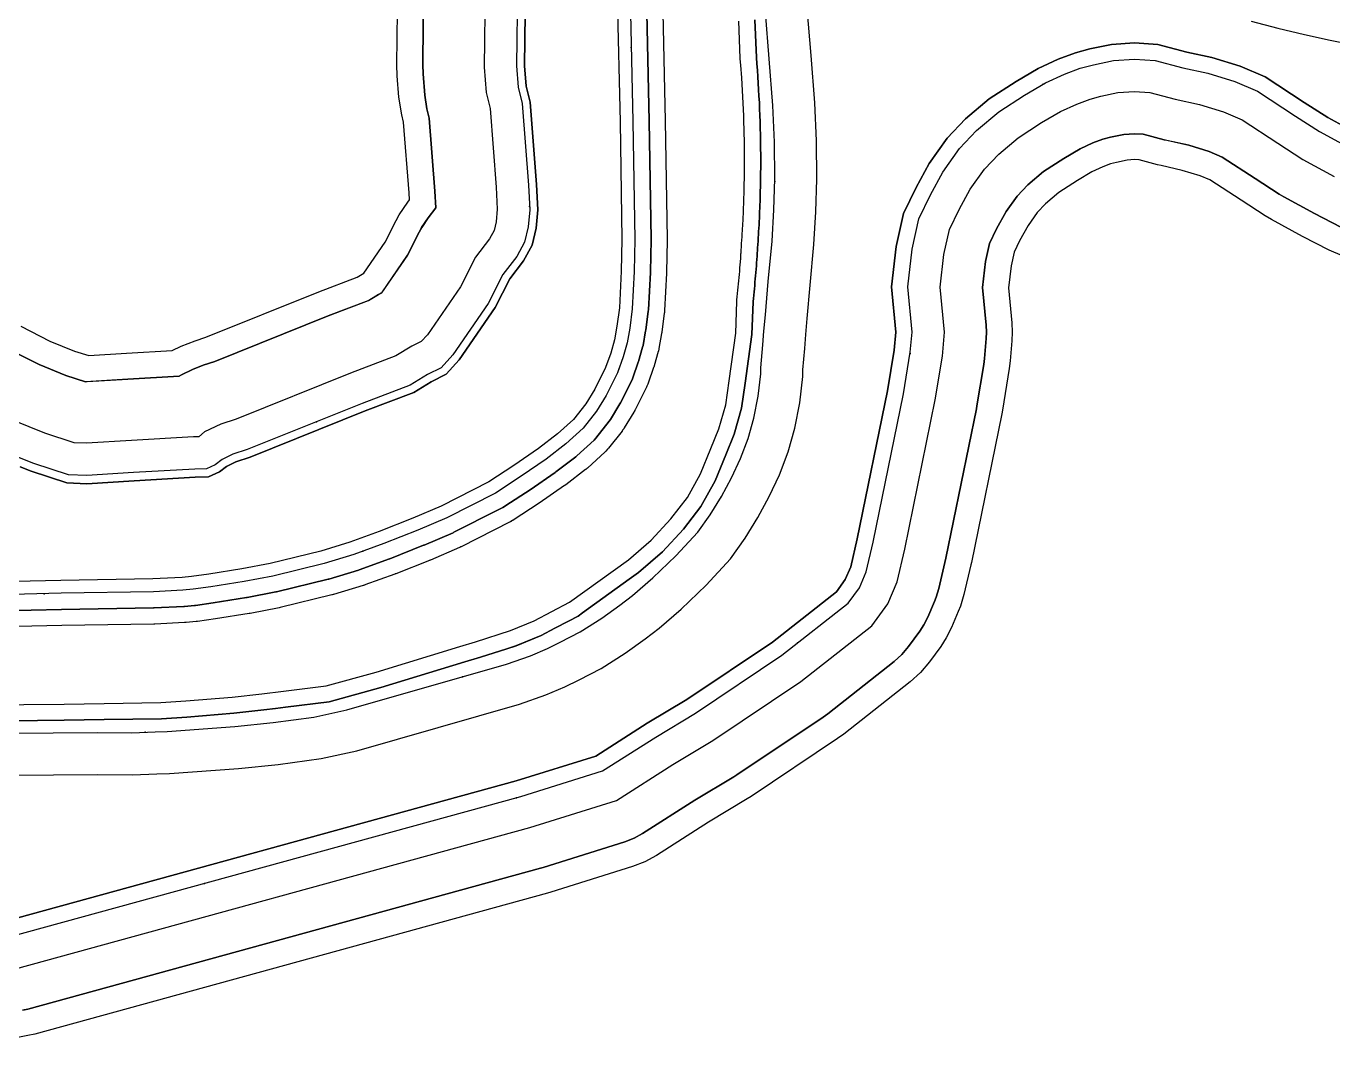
# Model space of a CAD drawing. Header units: inches. Extents: x 87989 to 118156, y 435697 to 451526.
# Drawn here: x 96258.8 to 96662.7, y 442383.6 to 442702.2 of the extents above; entities that cross this region are included whole.
import ezdxf

# ---------------------------------------------------------------- set-up
doc = ezdxf.new("R2010")
doc.units = ezdxf.units.IN
doc.header["$MEASUREMENT"] = 0
for name, color, linetype, true_color in [('As_waterkering_BWK', 7, 'Continuous', 0x7b8981), ('Beschermingszone_BWK', 7, 'Continuous', 0xcf890d), ('Grens_bebouwingsvrije_zone_BWK', 7, 'Continuous', 0x6789ae), ('Kernzone_BWK', 7, 'Continuous', 0xcb89af), ('Referentiepunten_BWK', 7, 'Continuous', 0x178980)]:
    doc.layers.add(name, color=color, linetype=linetype, true_color=true_color)

msp = doc.modelspace()

# ---------------------------------------------------------------- linework, layer by layer
at = {"layer": 'As_waterkering_BWK'}
for points in [[(96410.6743, 442714.3843), (96410.4085, 442689.931), (96410.9579, 442683.3381), (96412.1473, 442678.3161), (96414.1175, 442653.0975), (96414.5056, 442645.4652), (96414.0028, 442640.1858), (96412.9053, 442635.43), (96410.4666, 442631.0402), (96406.2103, 442625.4539), (96401.6905, 442616.5472), (96390.7303, 442600.6288), (96387.1037, 442596.6395), (96382.8648, 442594.5201), (96377.5267, 442591.2651), (96362.7331, 442585.6357), (96327.1854, 442571.3638), (96322.7586, 442569.8882), (96319.3895, 442568.2769), (96317.2978, 442566.5773), (96314.5903, 442565.386), (96310.9846, 442565.2658), (96292.0367, 442564.2058), (96277.5838, 442563.2861), (96271.8778, 442563.5342), (96261.2197, 442567.0013), (96250.7844, 442571.1754)], [(96445.5462, 442711.0542), (96446.4125, 442672.7891), (96447.0185, 442636.284), (96446.7967, 442626.3544), (96446.1857, 442614.8259), (96445.4104, 442608.9257), (96444.5949, 442604.3783), (96443.3383, 442599.9793), (96441.6633, 442595.1188), (96438.1248, 442588.0928), (96435.1758, 442583.2473), (96430.9876, 442577.9425), (96425.699, 442573.0914), (96419.5696, 442568.417), (96411.8365, 442563.097), (96403.9084, 442557.8773), (96388.8229, 442550.2419), (96379.8682, 442546.3941), (96369.4097, 442542.2671), (96360.1061, 442538.8773), (96350.9841, 442536.1134), (96335.0704, 442532.2488), (96326.2075, 442530.5143), (96315.8762, 442528.9049), (96310.4416, 442528.1432), (96307.3155, 442527.8405), (96298.1574, 442527.3988), (96269.6807, 442526.9075), (96250.7207, 442526.485)], [(96239.9418, 442483.6201), (96280.7892, 442483.87), (96291.4905, 442483.7918), (96298.6769, 442484.0733), (96302.3801, 442484.2239), (96323.3266, 442485.7449), (96335.1794, 442486.9392), (96347.7942, 442488.6695), (96357.9187, 442490.8498), (96407.3603, 442505.0433), (96414.7056, 442507.6235), (96419.9421, 442509.872), (96423.954, 442511.7882), (96430.0822, 442514.9886), (96436.7609, 442519.1935), (96442.3513, 442523.244), (96446.2703, 442526.2607), (96452.5869, 442531.6693), (96459.7017, 442538.4917), (96466.4095, 442545.7768), (96470.2836, 442551.1913), (96473.7752, 442556.8144), (96476.887, 442562.6443), (96479.6756, 442568.5682), (96481.9859, 442574.7162), (96483.7935, 442581.0329), (96485.1363, 442587.8307), (96485.9088, 442594.724), (96485.9391, 442596.6527), (96486.5351, 442603.7315), (96486.9014, 442607.9884), (96487.338, 442613.0006), (96488.2505, 442623.3067), (96489.3963, 442635.7775), (96489.9789, 442645.419), (96490.2402, 442655.0777), (96490.1397, 442666.4187), (96489.6077, 442677.7408), (96488.5548, 442692.1636), (96487.3246, 442706.5607)], [(96253.2685, 442420.5692), (96411.7542, 442464.0933), (96437.022, 442472.0308), (96453.4262, 442482.4819), (96465.7293, 442489.8902), (96492.4523, 442507.7496), (96512.9575, 442523.8892), (96516.3971, 442528.6518), (96518.5138, 442533.5466), (96520.6305, 442542.6747), (96530.0232, 442588.58), (96532.1399, 442601.4123), (96532.669, 442607.63), (96531.3461, 442621.653), (96532.669, 442633.2947), (96534.7857, 442642.6874), (96538.3576, 442650.0957), (96542.194, 442657.1072), (96547.3534, 442664.3833), (96552.6451, 442669.9395), (96559.5243, 442675.7604), (96567.4618, 442680.9198), (96573.9441, 442684.7562), (96579.7649, 442687.4021), (96584.6597, 442689.2542), (96588.7608, 442690.3125), (96594.9785, 442691.6354), (96601.4608, 442692.0323), (96607.8108, 442691.6354), (96616.4098, 442689.3864), (96624.0827, 442687.6667), (96632.4171, 442685.1531), (96639.4286, 442682.1104), (96651.2026, 442674.4375), (96658.6109, 442669.6749), (96667.8714, 442664.6479)]]:
    msp.add_lwpolyline(points, dxfattribs=at)
at = {"layer": 'Beschermingszone_BWK'}
for points in [[(96381.681, 442714.9531), (96381.4102, 442690.2462), (96381.5087, 442687.5227), (96382.0581, 442680.9298), (96382.7386, 442676.6546), (96383.4104, 442673.8181), (96385.175, 442651.2315), (96385.4318, 442646.0678), (96383.1428, 442643.0292), (96381.0956, 442639.9539), (96380.3496, 442638.5773), (96376.7063, 442631.3978), (96368.73, 442619.8132), (96367.7672, 442619.2802), (96364.7128, 442617.4178), (96352.1737, 442612.6437), (96317.1887, 442598.6002), (96313.588, 442597.4), (96310.2464, 442596.0501), (96306.8773, 442594.4388), (96306.1183, 442594.0389), (96290.3059, 442593.1539), (96277.1901, 442592.3306), (96271.1012, 442594.2826), (96262.8119, 442597.5984), (96253.5824, 442602.331)], [(96257.2327, 442609.4497), (96266.1298, 442604.8874), (96273.8271, 442601.8085), (96278.1637, 442600.3978), (96289.8284, 442601.1396), (96304.0057, 442601.9333), (96306.7948, 442603.2672), (96311.0582, 442604.9895), (96314.431, 442606.1137), (96349.2608, 442620.0942), (96361.178, 442624.6323), (96363.1726, 442625.8485), (96369.8141, 442635.4945), (96373.2156, 442642.1975), (96374.1674, 442643.9539), (96376.7794, 442647.8775), (96377.3004, 442648.5614), (96377.1908, 442650.7167), (96375.4829, 442672.5773), (96374.9539, 442674.8108), (96374.0857, 442680.2654), (96373.5363, 442686.8583), (96373.4107, 442690.3332), (96373.6828, 442715.11)], [(96245.6035, 442492.3906), (96270.5527, 442492.6523), (96282.9102, 442492.8516), (96300.5078, 442493.1133), (96308.1465, 442493.6328), (96322.4941, 442494.8125), (96322.5352, 442494.8164), (96331.7383, 442495.8828), (96338.4102, 442496.6523), (96351.5254, 442498.3242), (96367.043, 442502.5742), (96367.0762, 442502.582), (96392.9316, 442510.4609), (96397.7832, 442511.9414), (96408.5234, 442515.3711), (96415.8691, 442518.4453), (96426.8066, 442524.1367), (96445.0605, 442537.293), (96452.0781, 442543.3086), (96458.1504, 442549.9453), (96463.2188, 442556.5), (96467.3223, 442563.8477), (96470.5117, 442571.6289), (96472.9844, 442577.7148), (96475.0684, 442585.1328), (96476.1445, 442592.5938), (96478.1582, 442607.3477), (96478.5195, 442617.1563), (96478.5234, 442617.2344), (96478.5371, 442617.4258), (96478.5449, 442617.5117), (96478.5566, 442617.6172), (96478.6641, 442618.6016), (96478.8672, 442620.5781), (96478.9629, 442621.5625), (96479.0586, 442622.5508), (96479.1484, 442623.5391), (96479.2363, 442624.5234), (96479.3203, 442625.5117), (96479.4043, 442626.5), (96479.4824, 442627.4883), (96479.5605, 442628.4766), (96479.7031, 442630.4531), (96479.7695, 442631.4336), (96479.7793, 442631.5977), (96479.791, 442631.7578), (96479.8008, 442631.918), (96479.8125, 442632.0781), (96479.832, 442632.3984), (96479.8418, 442632.5586), (96479.8711, 442633.0078), (96479.8789, 442633.168), (96479.9199, 442633.8086), (96479.9297, 442633.9727), (96479.9316, 442634), (96480.0059, 442635.043), (96480.1406, 442637.0703), (96480.2031, 442638.0859), (96480.2637, 442639.0977), (96480.375, 442641.1289), (96480.4258, 442642.1445), (96480.4785, 442643.1602), (96480.5234, 442644.1719), (96480.5664, 442645.1875), (96480.6074, 442646.207), (96480.6465, 442647.2227), (96480.6816, 442648.2383), (96480.7148, 442649.2539), (96480.7441, 442650.2656), (96480.7754, 442651.4102), (96480.8262, 442653.6953), (96480.8438, 442654.8398), (96480.8633, 442655.9844), (96480.875, 442657.125), (96480.8848, 442658.2695), (96480.8906, 442659.4141), (96480.8945, 442660.5547), (96480.8887, 442662.8398), (96480.8691, 442665.125), (96480.834, 442667.4141), (96480.8105, 442668.5547), (96480.7695, 442670.5234), (96480.707, 442672.4922), (96480.6445, 442674.4648), (96480.5605, 442676.4297), (96480.4766, 442678.4023), (96480.3711, 442680.3711), (96480.2676, 442682.3398), (96480.1426, 442684.3047), (96480.0176, 442686.2734), (96479.7246, 442690.2031), (96479.5605, 442692.1328), (96479.5566, 442692.1836), (96479.5508, 442692.2969), (96479.5469, 442692.3516), (96479.082, 442703.7734)], [(96484.0723, 442704.1484), (96484.543, 442692.5547), (96484.709, 442690.6016), (96484.8574, 442688.6094), (96485.0059, 442686.6172), (96485.1328, 442684.6211), (96485.2598, 442682.6289), (96485.3652, 442680.6367), (96485.4707, 442678.6406), (96485.5566, 442676.6445), (96485.6406, 442674.6484), (96485.7031, 442672.6523), (96485.7676, 442670.6563), (96485.8105, 442668.6602), (96485.834, 442667.5039), (96485.8516, 442666.3438), (96485.8672, 442665.1836), (96485.8789, 442664.0273), (96485.8887, 442662.8672), (96485.8906, 442661.7109), (96485.8945, 442660.5508), (96485.8906, 442659.3945), (96485.8848, 442658.2344), (96485.873, 442657.0781), (96485.8633, 442655.918), (96485.8438, 442654.7617), (96485.8262, 442653.6016), (96485.8008, 442652.4453), (96485.7734, 442651.2852), (96485.7422, 442650.1289), (96485.7129, 442649.0977), (96485.6777, 442648.0703), (96485.6445, 442647.0391), (96485.6035, 442646.0117), (96485.5625, 442644.9805), (96485.5176, 442643.9531), (96485.4727, 442642.9219), (96485.4199, 442641.8945), (96485.3691, 442640.8672), (96485.3125, 442639.8359), (96485.2559, 442638.8086), (96485.1934, 442637.7813), (96485.1309, 442636.7539), (96485.0625, 442635.7266), (96484.9941, 442634.6953), (96484.9199, 442633.6719), (96484.9102, 442633.5117), (96484.9004, 442633.3516), (96484.8906, 442633.1914), (96484.8809, 442633.0313), (96484.8711, 442632.8711), (96484.8613, 442632.7109), (96484.8516, 442632.5508), (96484.8418, 442632.3906), (96484.832, 442632.2305), (96484.8203, 442632.0703), (96484.8105, 442631.9102), (96484.8008, 442631.75), (96484.7891, 442631.5898), (96484.7793, 442631.4297), (96484.7695, 442631.2695), (96484.7598, 442631.1094), (96484.6914, 442630.1055), (96484.6191, 442629.1016), (96484.5469, 442628.1016), (96484.4668, 442627.0977), (96484.3887, 442626.0937), (96484.3027, 442625.0898), (96484.2188, 442624.0898), (96484.127, 442623.0859), (96484.0352, 442622.082), (96483.9395, 442621.082), (96483.8418, 442620.0781), (96483.7383, 442619.0781), (96483.6367, 442618.0781), (96483.5273, 442617.0781), (96483.5156, 442616.9727), (96483.1465, 442606.9141), (96481.0957, 442591.9023), (96479.9707, 442584.0938), (96477.7227, 442576.0898), (96475.1426, 442569.7422), (96471.834, 442561.6719), (96467.4023, 442553.7344), (96461.9785, 442546.7227), (96455.5625, 442539.7109), (96448.1543, 442533.3594), (96445.2168, 442531.2461), (96430.8555, 442520.8906), (96429.4355, 442519.8672), (96426.5117, 442518.3477), (96422.2363, 442516.1211), (96417.9922, 442513.9141), (96410.252, 442510.6719), (96407.4629, 442509.7813), (96399.2734, 442507.168), (96394.3887, 442505.6797), (96368.4492, 442497.7734), (96352.5078, 442493.4102), (96339.0137, 442491.6875), (96335.9375, 442491.332), (96332.3125, 442490.9141), (96323.0059, 442489.8359), (96308.5195, 442488.6484), (96300.7148, 442488.1172), (96282.9883, 442487.8516), (96270.6191, 442487.6562), (96245.6152, 442487.3906)], [(96257.7622, 442398.0125), (96259.3593, 442398.3904), (96417.845, 442441.9144), (96418.6472, 442442.1505), (96443.915, 442450.088), (96446.7313, 442451.1807), (96449.3802, 442452.633), (96465.5395, 442462.9281), (96477.5938, 442470.1866), (96478.5092, 442470.7676), (96505.2322, 442488.627), (96506.6776, 442489.6764), (96527.1829, 442505.8161), (96529.5536, 442507.9654), (96531.6031, 442510.423), (96535.0427, 442515.1855), (96536.3157, 442517.1518), (96537.5078, 442519.5228), (96539.6245, 442524.4176), (96540.1267, 442525.6801), (96540.9193, 442528.3511), (96543.0998, 442537.7717), (96552.5563, 442583.9695), (96552.7165, 442584.8368), (96554.8332, 442597.6691), (96555.057, 442599.4619), (96555.5862, 442605.6796), (96555.669, 442607.63), (96555.5673, 442609.7903), (96554.469, 442621.4323), (96555.3809, 442629.4568), (96556.6451, 442635.0665), (96558.8184, 442639.5742), (96561.7293, 442644.894), (96565.1543, 442649.7242), (96568.4467, 442653.1812), (96573.2744, 442657.2662), (96579.5917, 442661.3724), (96584.5909, 442664.3311), (96588.6027, 442666.1547), (96591.6238, 442667.2978), (96594.0301, 442667.9188), (96598.0917, 442668.7829), (96601.4462, 442668.9883), (96604.1495, 442668.8194), (96610.5902, 442667.1349), (96611.3794, 442666.9433), (96618.2394, 442665.4057), (96624.4917, 442663.5201), (96628.4947, 442661.7829), (96638.7051, 442655.1292), (96646.1735, 442650.3278), (96647.6378, 442649.4613), (96657.1061, 442644.3241), (96665.2514, 442640.113)], [(96665.7651, 442631.219), (96661.5793, 442633.0056), (96653.3616, 442637.255), (96643.8211, 442642.4305), (96641.8475, 442643.5984), (96634.3581, 442648.4133), (96624.6916, 442654.7125), (96621.735, 442655.9956), (96616.2069, 442657.6628), (96609.6298, 442659.137), (96608.566, 442659.3952), (96602.876, 442660.8833), (96601.4411, 442660.973), (96599.1745, 442660.8343), (96595.8628, 442660.1297), (96594.0461, 442659.6608), (96591.6768, 442658.7643), (96588.2941, 442657.2268), (96583.8108, 442654.5733), (96578.057, 442650.8334), (96573.9428, 442647.3522), (96571.3459, 442644.6254), (96568.5241, 442640.646), (96565.9353, 442635.9146), (96564.2484, 442632.4158), (96563.2807, 442628.1219), (96562.5118, 442621.3555), (96563.532, 442610.5416), (96563.669, 442607.63), (96563.5574, 442605.0012), (96563.0282, 442598.7835), (96562.7265, 442596.3671), (96560.6099, 442583.5348), (96560.394, 442582.3658), (96551.0012, 442536.4605), (96550.8292, 442535.6721), (96548.7125, 442526.5439), (96547.6443, 442522.9439), (96546.9674, 442521.2423), (96544.8507, 442516.3475), (96543.2439, 442513.1518), (96541.5282, 442510.5015), (96538.0886, 442505.739), (96535.3262, 442502.4267), (96532.1308, 442499.5297), (96511.6256, 442483.3901), (96509.6774, 442481.9757), (96482.9544, 442464.1163), (96481.7206, 442463.3332), (96469.7528, 442456.1267), (96453.6787, 442445.886), (96450.1085, 442443.9285), (96446.3126, 442442.4557), (96421.0448, 442434.5182), (96419.9636, 442434.2001), (96261.4779, 442390.676), (96259.3252, 442390.1667), (96226.3992, 442383.6072)]]:
    msp.add_lwpolyline(points, dxfattribs=at)
for points in [[(96251.0176, 442521.4922, 0), (96269.7793, 442521.9102, 0), (96298.2441, 442522.3984, 0), (96298.3984, 442522.4063, 0), (96307.5566, 442522.8477, 0), (96307.7969, 442522.8633, 0), (96310.9238, 442523.168, 0), (96311.1348, 442523.1914, 0), (96316.6074, 442523.957, 0), (96326.9766, 442525.5742, 0), (96327.168, 442525.6055, 0), (96336.0313, 442527.3438, 0), (96336.25, 442527.3906, 0), (96352.1641, 442531.2539, 0), (96352.4336, 442531.3281, 0), (96361.5566, 442534.0938, 0), (96361.8184, 442534.1797, 0), (96371.1211, 442537.5703, 0), (96371.2441, 442537.6172, 0), (96381.7031, 442541.7422, 0), (96381.8418, 442541.8008, 0), (96390.7969, 442545.6484, 0), (96391.0801, 442545.7813, 0), (96404.752, 442552.6992, 0), (96406.166, 442553.418, 0), (96406.6582, 442553.6992, 0), (96407.1191, 442554.0039, 0), (96414.6289, 442558.9492, 0), (96422.4043, 442564.2969, 0), (96422.6016, 442564.4414, 0), (96428.7305, 442569.1172, 0), (96429.0781, 442569.4063, 0), (96434.3672, 442574.2578, 0), (96434.9121, 442574.8438, 0), (96439.0996, 442580.1484, 0), (96439.4473, 442580.6484, 0), (96442.3965, 442585.4922, 0), (96442.5898, 442585.8438, 0), (96446.1289, 442592.8711, 0), (96446.3906, 442593.4883, 0), (96448.0664, 442598.3516, 0), (96448.1465, 442598.6055, 0), (96449.4023, 442603.0039, 0), (96449.5156, 442603.4961, 0), (96450.332, 442608.043, 0), (96450.3672, 442608.2734, 0), (96451.1426, 442614.1758, 0), (96451.1777, 442614.5625, 0), (96451.7891, 442626.0898, 0), (96451.7949, 442626.2422, 0), (96452.0176, 442636.1719, 0), (96452.0176, 442636.3672, 0), (96451.4121, 442672.8867, 0), (96450.543, 442711.2031, 0)], [(96455.543, 442711.3359, 0), (96456.4102, 442672.9844, 0), (96457.0176, 442636.418, 0), (96457.0176, 442636.3828, 0), (96457.0176, 442636.1328, 0), (96457.0156, 442636.0859, 0), (96456.793, 442626.1133, 0), (96456.793, 442626.0742, 0), (96456.7852, 442625.8828, 0), (96456.7832, 442625.8438, 0), (96456.1719, 442614.2969, 0), (96456.1699, 442614.2578, 0), (96456.1621, 442614.1523, 0), (96456.1582, 442614.1016, 0), (96456.123, 442613.7148, 0), (96456.1172, 442613.668, 0), (96456.1055, 442613.5703, 0), (96456.0996, 442613.5234, 0), (96455.3203, 442607.5938, 0), (96455.3125, 442607.5352, 0), (96455.2676, 442607.2461, 0), (96455.2578, 442607.1914, 0), (96454.4375, 442602.6133, 0), (96454.4277, 442602.5586, 0), (96454.4004, 442602.4258, 0), (96454.3867, 442602.3672, 0), (96454.2734, 442601.875, 0), (96454.2578, 442601.8125, 0), (96454.2246, 442601.6836, 0), (96454.2109, 442601.6328, 0), (96452.9531, 442597.2344, 0), (96452.9434, 442597.1992, 0), (96452.9258, 442597.1367, 0), (96452.916, 442597.1055, 0), (96452.834, 442596.8477, 0), (96452.8242, 442596.8164, 0), (96452.8027, 442596.7539, 0), (96452.7949, 442596.7266, 0), (96451.1172, 442591.8594, 0), (96451.0898, 442591.7813, 0), (96451.0293, 442591.625, 0), (96451, 442591.5547, 0), (96450.7363, 442590.9258, 0), (96450.7012, 442590.8477, 0), (96450.6309, 442590.6953, 0), (96450.5996, 442590.6289, 0), (96447.0566, 442583.5938, 0), (96447.0332, 442583.5508, 0), (96446.9863, 442583.4609, 0), (96446.9629, 442583.418, 0), (96446.7676, 442583.0664, 0), (96446.7461, 442583.0273, 0), (96446.6934, 442582.9375, 0), (96446.668, 442582.8945, 0), (96443.7188, 442578.0469, 0), (96443.6777, 442577.9844, 0), (96443.5859, 442577.8438, 0), (96443.5527, 442577.793, 0), (96443.2051, 442577.293, 0), (96443.1602, 442577.2344, 0), (96443.0703, 442577.1094, 0), (96443.0449, 442577.0781, 0), (96443.0234, 442577.0508, 0), (96438.8359, 442571.7461, 0), (96438.7734, 442571.668, 0), (96438.6328, 442571.5039, 0), (96438.5762, 442571.4414, 0), (96438.0313, 442570.8555, 0), (96437.9648, 442570.7852, 0), (96437.8203, 442570.6406, 0), (96437.748, 442570.5742, 0), (96432.459, 442565.7227, 0), (96432.416, 442565.6836, 0), (96432.332, 442565.6094, 0), (96432.2871, 442565.5742, 0), (96431.9395, 442565.2812, 0), (96431.8965, 442565.2461, 0), (96431.8086, 442565.1758, 0), (96431.7656, 442565.1406, 0), (96425.6094, 442560.4453, 0), (96425.5605, 442560.4102, 0), (96425.3125, 442560.2305, 0), (96425.2617, 442560.1953, 0), (96417.4414, 442554.8164, 0), (96417.4063, 442554.793, 0), (96409.4082, 442549.5234, 0), (96409.3477, 442549.4883, 0), (96409.2266, 442549.4102, 0), (96409.166, 442549.375, 0), (96408.6719, 442549.0898, 0), (96408.6113, 442549.0547, 0), (96408.4863, 442548.9883, 0), (96408.4238, 442548.957, 0), (96393.3398, 442541.3203, 0), (96393.3105, 442541.3047, 0), (96393.2344, 442541.2695, 0), (96393.1992, 442541.25, 0), (96392.9141, 442541.1172, 0), (96392.8789, 442541.1016, 0), (96392.8066, 442541.0703, 0), (96392.7715, 442541.0547, 0), (96383.7988, 442537.1992, 0), (96383.7656, 442537.1836, 0), (96383.5898, 442537.1133, 0), (96383.5566, 442537.0977, 0), (96373.0645, 442532.9609, 0), (96373.0352, 442532.9492, 0), (96372.8789, 442532.8867, 0), (96372.8496, 442532.8789, 0), (96363.5293, 442529.4805, 0), (96363.498, 442529.4687, 0), (96363.4316, 442529.4492, 0), (96363.4063, 442529.4375, 0), (96363.1387, 442529.3477, 0), (96363.1055, 442529.3398, 0), (96363.0391, 442529.3164, 0), (96363.0059, 442529.3086, 0), (96353.8848, 442526.543, 0), (96353.8496, 442526.5313, 0), (96353.7832, 442526.5156, 0), (96353.748, 442526.5039, 0), (96353.4746, 442526.4297, 0), (96353.4453, 442526.4219, 0), (96353.377, 442526.4063, 0), (96353.3438, 442526.3945, 0), (96337.4023, 442522.5234, 0), (96337.3477, 442522.5117, 0), (96337.0723, 442522.4531, 0), (96337.0215, 442522.4414, 0), (96328.1035, 442520.6953, 0), (96328.0566, 442520.6875, 0), (96327.8184, 442520.6445, 0), (96327.7695, 442520.6367, 0), (96317.3594, 442519.0156, 0), (96317.3203, 442519.0117, 0), (96311.793, 442518.2344, 0), (96311.75, 442518.2305, 0), (96311.4844, 442518.1992, 0), (96311.4316, 442518.1914, 0), (96308.25, 442517.8828, 0), (96308.1895, 442517.8789, 0), (96307.8789, 442517.8555, 0), (96307.8281, 442517.8555, 0), (96298.6211, 442517.4102, 0), (96298.582, 442517.4062, 0), (96298.3887, 442517.4023, 0), (96298.3496, 442517.4023, 0), (96269.8789, 442516.9102, 0), (96251.3145, 442516.4961, 0)]]:
    msp.add_polyline3d(points, dxfattribs=at)
at = {"layer": 'Grens_bebouwingsvrije_zone_BWK'}
for points in [[(96400.6758, 442714.5805), (96400.404, 442689.5693), (96401.0546, 442681.7617), (96402.238, 442676.765), (96404.1373, 442652.454), (96404.4814, 442645.6866), (96404.1105, 442641.7911), (96403.4786, 442639.0532), (96402.0752, 442636.527), (96397.7046, 442630.7906), (96393.0753, 442621.6681), (96382.8767, 442606.8559), (96380.9608, 442604.7484), (96378.0172, 442603.2766), (96373.1081, 442600.2833), (96359.0916, 442594.9496), (96323.7383, 442580.7557), (96319.0057, 442579.1781), (96314.0045, 442576.7863), (96312.1895, 442575.3115), (96310.5387, 442575.2565), (96291.4398, 442574.1881), (96277.4832, 442573.2999), (96273.6746, 442573.4655), (96264.6271, 442576.4086), (96254.9318, 442580.2868)], [(96441.5479, 442710.9344), (96442.4133, 442672.7106), (96443.0177, 442636.2955), (96442.799, 442626.5049), (96442.1995, 442615.1928), (96441.4567, 442609.5397), (96440.6933, 442605.2829), (96439.5216, 442601.1811), (96437.9695, 442596.6771), (96434.6244, 442590.0353), (96431.8854, 442585.5348), (96428.0471, 442580.6731), (96423.129, 442576.1619), (96417.2218, 442571.657), (96409.6029, 442566.4155), (96401.8989, 442561.3434), (96387.1285, 442553.8674), (96378.3441, 442550.0929), (96367.9906, 442546.0073), (96358.8405, 442542.6734), (96349.9313, 442539.974), (96334.2139, 442536.157), (96325.5152, 442534.4547), (96315.2907, 442532.862), (96309.971, 442532.1163), (96307.0262, 442531.8312), (96298.0265, 442531.3972), (96269.6016, 442530.9067), (96250.4831, 442530.4807)], [(96240.18, 442470.6213), (96280.7815, 442470.8697), (96291.6976, 442470.7899), (96299.1954, 442471.0837), (96303.1151, 442471.243), (96324.4492, 442472.7922), (96336.7149, 442474.0281), (96350.0491, 442475.8571), (96361.0843, 442478.2335), (96411.3114, 442492.6525), (96419.4299, 442495.5043), (96425.3104, 442498.0293), (96429.7662, 442500.1576), (96436.5648, 442503.708), (96444.0456, 442508.4179), (96450.1315, 442512.8275), (96454.4683, 442516.1657), (96461.3202, 442522.0327), (96468.9912, 442529.3885), (96476.5157, 442537.5606), (96481.1034, 442543.9725), (96485.0435, 442550.3178), (96488.5096, 442556.8114), (96491.6605, 442563.5051), (96494.3398, 442570.6348), (96496.4415, 442577.9797), (96497.995, 442585.8436), (96498.8974, 442593.8962), (96498.9305, 442596.0045), (96499.4883, 442602.629), (96499.8529, 442606.8671), (96500.2881, 442611.8632), (96501.198, 442622.1387), (96502.3603, 442634.7905), (96502.9683, 442644.851), (96503.2417, 442654.9595), (96503.137, 442666.7815), (96502.5855, 442678.5193), (96501.5145, 442693.1903), (96500.2726, 442707.7233)], [(96637.4568, 442703.7853), (96645.7436, 442701.6267), (96653.9326, 442699.67), (96661.9061, 442697.9301), (96669.6821, 442696.3912)], [(96255.5724, 442410.8317), (96414.5777, 442454.4985), (96441.2802, 442462.8867), (96458.6928, 442473.9802), (96471.0898, 442481.445), (96498.3319, 442499.6514), (96520.2437, 442516.8982), (96525.1427, 442523.6813), (96528.0511, 442530.4071), (96530.4014, 442540.5426), (96539.8586, 442586.7633), (96542.0705, 442600.1727), (96542.7091, 442607.676), (96541.3996, 442621.557), (96542.5438, 442631.626), (96544.2898, 442639.374), (96547.2536, 442645.5212), (96550.6876, 442651.7971), (96555.0929, 442658.0098), (96559.5153, 442662.6533), (96565.5026, 442667.7194), (96572.7357, 442672.4209), (96578.5731, 442675.8758), (96583.6075, 442678.1641), (96587.6876, 442679.7079), (96591.0518, 442680.5761), (96596.3321, 442681.6996), (96601.4545, 442682.0132), (96606.219, 442681.7154), (96614.0504, 442679.6672), (96621.5421, 442677.988), (96628.9713, 442675.7475), (96634.6747, 442673.2724), (96645.7688, 442666.0425), (96653.5147, 442661.063), (96663.1903, 442655.8105)]]:
    msp.add_lwpolyline(points, dxfattribs=at)
at = {"layer": 'Kernzone_BWK'}
for points in [[(96253.5824, 442602.331), (96262.8119, 442597.5984), (96271.1012, 442594.2826), (96277.1901, 442592.3306), (96277.6873, 442592.3623), (96290.3047, 442593.1523), (96306.1172, 442594.0391), (96306.8789, 442594.4375), (96310.2461, 442596.0508), (96313.5898, 442597.3984), (96317.1875, 442598.6016), (96352.1719, 442612.6445), (96364.7109, 442617.418), (96367.7656, 442619.2813), (96368.7305, 442619.8125), (96376.707, 442631.3984), (96380.3477, 442638.5781), (96381.0938, 442639.9531), (96383.1445, 442643.0273), (96385.4336, 442646.0664), (96385.1758, 442651.2305), (96383.4102, 442673.8164), (96382.7383, 442676.6563), (96382.0586, 442680.9297), (96381.5078, 442687.5234), (96381.4102, 442690.2461), (96381.6797, 442714.9531)], [(96256.9958, 442565.998), (96260.3682, 442564.6491), (96271.4288, 442561.0512), (96277.6092, 442560.7825), (96292.1862, 442561.7104), (96311.0964, 442562.7683), (96315.1551, 442562.9034), (96318.6133, 442564.4244), (96320.7354, 442566.1497), (96323.6972, 442567.5655), (96328.0469, 442569.0161), (96363.6433, 442583.3075), (96378.6316, 442589.0104), (96384.077, 442592.3309), (96388.6399, 442594.6129), (96392.6934, 442599.0723), (96403.8438, 442615.2668), (96408.3364, 442624.1197), (96412.5649, 442629.6683), (96415.2617, 442634.5243), (96416.4761, 442639.7845), (96417.0121, 442645.4098), (96416.612, 442653.259), (96414.6243, 442678.7036), (96413.4338, 442683.7321), (96412.9091, 442690.0215), (96413.1736, 442714.3349)], [(96413.1736, 442714.3349), (96412.9091, 442690.0215), (96413.4338, 442683.7321), (96414.6243, 442678.7036), (96416.612, 442653.259), (96417.0121, 442645.4098), (96416.4761, 442639.7845), (96415.2617, 442634.5243), (96412.5649, 442629.6683), (96408.3364, 442624.1197), (96403.8438, 442615.2668), (96392.6934, 442599.0723), (96388.6399, 442594.6129), (96384.077, 442592.3309), (96378.6316, 442589.0104), (96363.6433, 442583.3075), (96328.0469, 442569.0161), (96323.6972, 442567.5655), (96320.7354, 442566.1497), (96318.6133, 442564.4244), (96315.1551, 442562.9034), (96311.0964, 442562.7683), (96292.1862, 442561.7104), (96277.6092, 442560.7825), (96271.4288, 442561.0512), (96260.3682, 442564.6491), (96256.9958, 442565.998)], [(96450.543, 442711.2031), (96451.4102, 442672.8867), (96452.0195, 442636.3672), (96452.0156, 442636.1719), (96451.7969, 442626.2422), (96451.7891, 442626.0898), (96451.1797, 442614.5625), (96451.1445, 442614.1758), (96450.3672, 442608.2734), (96450.332, 442608.043), (96449.5156, 442603.4961), (96449.4023, 442603.0039), (96448.1445, 442598.6055), (96448.0664, 442598.3516), (96446.3906, 442593.4883), (96446.1289, 442592.8711), (96442.5898, 442585.8438), (96442.3945, 442585.4922), (96439.4453, 442580.6484), (96439.1016, 442580.1484), (96434.9102, 442574.8438), (96434.3672, 442574.2578), (96429.0781, 442569.4063), (96428.7305, 442569.1172), (96422.6016, 442564.4414), (96422.4023, 442564.2969), (96414.6289, 442558.9492), (96407.1172, 442554.0039), (96406.6563, 442553.6992), (96406.168, 442553.418), (96404.75, 442552.6992), (96391.082, 442545.7813), (96390.7969, 442545.6484), (96381.8438, 442541.8008), (96381.7031, 442541.7422), (96371.2461, 442537.6172), (96371.1211, 442537.5703), (96361.8164, 442534.1797), (96361.5547, 442534.0938), (96352.4336, 442531.3281), (96352.1641, 442531.2539), (96336.25, 442527.3906), (96336.0313, 442527.3438), (96327.168, 442525.6055), (96326.9766, 442525.5742), (96316.6094, 442523.957), (96311.1367, 442523.1914), (96310.9219, 442523.168), (96307.7969, 442522.8633), (96307.5547, 442522.8477), (96298.3984, 442522.4063), (96298.2422, 442522.3984), (96269.7813, 442521.9102), (96251.0156, 442521.4922)], [(96245.6172, 442487.3906), (96270.6172, 442487.6562), (96282.9883, 442487.8516), (96300.7148, 442488.1172), (96308.5195, 442488.6484), (96323.0078, 442489.8359), (96332.3125, 442490.9141), (96335.9375, 442491.332), (96339.0117, 442491.6875), (96352.5078, 442493.4102), (96368.4492, 442497.7734), (96394.3867, 442505.6797), (96399.2734, 442507.168), (96407.4609, 442509.7813), (96410.2539, 442510.6719), (96417.9922, 442513.9141), (96422.2344, 442516.1211), (96426.5117, 442518.3477), (96429.4336, 442519.8672), (96430.8555, 442520.8906), (96445.2188, 442531.2461), (96448.1563, 442533.3594), (96455.5625, 442539.7109), (96461.9805, 442546.7227), (96467.4023, 442553.7344), (96471.8359, 442561.6719), (96475.1406, 442569.7422), (96477.7227, 442576.0898), (96479.9688, 442584.0938), (96481.0938, 442591.9023), (96483.1445, 442606.9141), (96483.5156, 442616.9727), (96483.5273, 442617.0781), (96483.6367, 442618.0781), (96483.7383, 442619.0781), (96483.8438, 442620.0781), (96483.9375, 442621.082), (96484.0352, 442622.082), (96484.1289, 442623.0859), (96484.2188, 442624.0898), (96484.3047, 442625.0898), (96484.3867, 442626.0937), (96484.4688, 442627.0977), (96484.5469, 442628.1016), (96484.6172, 442629.1016), (96484.6914, 442630.1055), (96484.7578, 442631.1094), (96484.7695, 442631.2695), (96484.7813, 442631.4297), (96484.7891, 442631.5898), (96484.8008, 442631.75), (96484.8125, 442631.9102), (96484.8203, 442632.0703), (96484.832, 442632.2305), (96484.8438, 442632.3906), (96484.8516, 442632.5508), (96484.8633, 442632.7109), (96484.8711, 442632.8711), (96484.8828, 442633.0313), (96484.8906, 442633.1914), (96484.9023, 442633.3516), (96484.9102, 442633.5117), (96484.9219, 442633.6719), (96484.9922, 442634.6953), (96485.0625, 442635.7266), (96485.1289, 442636.7539), (96485.1914, 442637.7813), (96485.2539, 442638.8086), (96485.3125, 442639.8359), (96485.3672, 442640.8672), (96485.4219, 442641.8945), (96485.4727, 442642.9219), (96485.5195, 442643.9531), (96485.5625, 442644.9805), (96485.6016, 442646.0117), (96485.6445, 442647.0391), (96485.6797, 442648.0703), (96485.7148, 442649.0977), (96485.7422, 442650.1289), (96485.7734, 442651.2852), (96485.8008, 442652.4453), (96485.8242, 442653.6016), (96485.8438, 442654.7617), (96485.8633, 442655.918), (96485.875, 442657.0781), (96485.8867, 442658.2344), (96485.8906, 442659.3945), (96485.8945, 442660.5508), (96485.8906, 442661.7109), (96485.8867, 442662.8672), (96485.8789, 442664.0273), (96485.8672, 442665.1836), (96485.8516, 442666.3438), (96485.8359, 442667.5039), (96485.8086, 442668.6602), (96485.7695, 442670.6563), (96485.7031, 442672.6523), (96485.6406, 442674.6484), (96485.5547, 442676.6445), (96485.4727, 442678.6406), (96485.3633, 442680.6367), (96485.2578, 442682.6289), (96485.1328, 442684.6211), (96485.0039, 442686.6172), (96484.8555, 442688.6094), (96484.7109, 442690.6016), (96484.543, 442692.5547), (96484.0703, 442704.1484)], [(96670.2115, 442669.0667), (96661.1593, 442673.9809), (96653.9199, 442678.6355), (96641.8058, 442686.5291), (96634.1401, 442689.8558), (96625.3532, 442692.5064), (96617.5895, 442694.2457), (96608.607, 442696.595), (96601.4642, 442697.0416), (96594.3015, 442696.6029), (96587.6154, 442695.1812), (96583.1458, 442694.027), (96577.8438, 442692.021), (96571.6295, 442689.1963), (96564.8251, 442685.1694), (96556.5349, 442679.7805), (96549.2099, 442673.5832), (96543.4831, 442667.5696), (96537.9471, 442659.7619), (96533.9099, 442652.3832), (96530.034, 442644.3438), (96527.7316, 442634.1295), (96526.3193, 442621.701), (96527.649, 442607.6069), (96527.1747, 442602.0318), (96525.1053, 442589.4884), (96515.7445, 442543.7409), (96513.7453, 442535.1167), (96512.0243, 442531.1373), (96509.3139, 442527.3846), (96489.5122, 442511.7991), (96463.0488, 442494.1126), (96450.7927, 442486.7328), (96434.8929, 442476.6031), (96410.3422, 442468.8904), (96252.116, 442425.4378)], [(96252.116, 442425.4378), (96410.3422, 442468.8904), (96434.8929, 442476.6031), (96450.7927, 442486.7328), (96463.0488, 442494.1126), (96489.5122, 442511.7991), (96509.3139, 442527.3846), (96512.0243, 442531.1373), (96513.7453, 442535.1167), (96515.7445, 442543.7409), (96525.1053, 442589.4884), (96527.1747, 442602.0318), (96527.649, 442607.6069), (96526.3193, 442621.701), (96527.7316, 442634.1295), (96530.034, 442644.3438), (96533.9099, 442652.3832), (96537.9471, 442659.7619), (96543.4831, 442667.5696), (96549.2099, 442673.5832), (96556.5349, 442679.7805), (96564.8251, 442685.1694), (96571.6295, 442689.1963), (96577.8438, 442692.021), (96583.1458, 442694.027), (96587.6154, 442695.1812), (96594.3015, 442696.6029), (96601.4642, 442697.0416), (96608.607, 442696.595), (96617.5895, 442694.2457), (96625.3532, 442692.5064), (96634.1401, 442689.8558), (96641.8058, 442686.5291), (96653.9199, 442678.6355), (96661.1593, 442673.9809), (96670.2115, 442669.0667)], [(96665.25, 442640.1133), (96657.1055, 442644.3242), (96647.6367, 442649.4609), (96646.1719, 442650.3281), (96638.707, 442655.1289), (96628.4961, 442661.7813), (96624.4922, 442663.5195), (96618.2383, 442665.4063), (96611.3789, 442666.9414), (96610.5898, 442667.1367), (96604.1484, 442668.8203), (96601.4453, 442668.9883), (96598.0898, 442668.7812), (96594.0313, 442667.918), (96591.625, 442667.2969), (96588.6016, 442666.1563), (96584.5898, 442664.332), (96579.5898, 442661.3711), (96573.2734, 442657.2656), (96568.4453, 442653.1797), (96565.1563, 442649.7227), (96561.7305, 442644.8945), (96558.8203, 442639.5742), (96556.6445, 442635.0664), (96555.3828, 442629.457), (96554.4688, 442621.4336), (96555.5664, 442609.7891), (96555.668, 442607.6289), (96555.5859, 442605.6797), (96555.0586, 442599.4609), (96554.832, 442597.668), (96552.7148, 442584.8359), (96552.5547, 442583.9688), (96543.1016, 442537.7734), (96540.918, 442528.3516), (96540.125, 442525.6797), (96539.625, 442524.418), (96537.5078, 442519.5234), (96536.3164, 442517.1523), (96535.043, 442515.1836), (96531.6016, 442510.4219), (96529.5547, 442507.9648), (96527.1836, 442505.8164), (96506.6758, 442489.6758), (96505.2305, 442488.6289), (96478.5078, 442470.7695), (96477.5938, 442470.1875), (96465.5391, 442462.9297), (96449.3789, 442452.6328), (96446.7305, 442451.1797), (96443.9141, 442450.0898), (96418.6484, 442442.1523), (96417.8438, 442441.9141), (96259.3594, 442398.3906), (96257.7617, 442398.0117)]]:
    msp.add_lwpolyline(points, dxfattribs=at)
at = {"layer": 'Referentiepunten_BWK'}
for p in [(96445.8943, 442695.677), (96573.2142, 442684.3242), (96490.2182, 442654.2635), (96414.4545, 442646.4696), (96532.0817, 442601.0596), (96442.0437, 442596.2226), (96348.5907, 442579.9577), (96473.708, 442556.7061), (96362.9513, 442539.9139), (96264.383, 442526.7894), (96497.3066, 442511.5704), (96393.7214, 442501.1279), (96295.6383, 442483.9543), (96410.4198, 442463.7268), (96313.99, 442437.2448)]:
    msp.add_point(p, dxfattribs=at)

doc.saveas('drawing.dxf')
